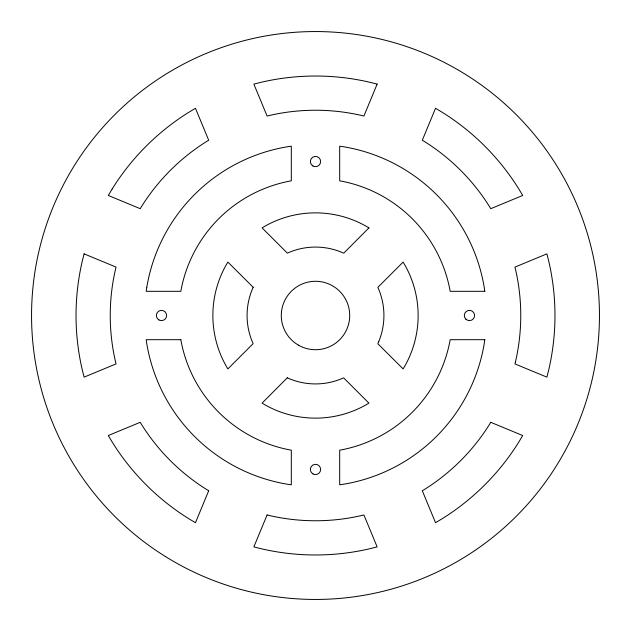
<?xml version="1.0" encoding="UTF-8"?>
<svg xmlns="http://www.w3.org/2000/svg" width="631" height="631" viewBox="0 0 631 631"><rect width="100%" height="100%" fill="white"/><g stroke="black" fill="none" stroke-linecap="round" stroke-linejoin="round"><path stroke-width="0.95" d="M146.731 287.633L146.187 291.309L180.829 291.309L181.286 288.801A136.84 136.84 0 0 1 288.801 181.286L291.309 180.829L291.309 146.187L287.633 146.731A171.056 171.056 0 0 0 146.731 287.633M484.813 339.691L484.269 343.367A171.056 171.056 0 0 1 343.367 484.269L339.691 484.813L339.691 450.171L342.199 449.714A136.84 136.84 0 0 0 449.714 342.199L450.171 339.691L484.813 339.691M84.097 253.859L82.282 261.124A239.472 239.472 0 0 0 82.282 369.876L84.097 377.141L116.049 363.906L115.599 362.107A205.264 205.264 0 0 1 115.599 268.893L116.049 267.094L84.097 253.859M515.401 362.107L514.951 363.906L546.903 377.141L548.718 369.876A239.472 239.472 0 0 0 548.718 261.124L546.903 253.859L514.951 267.094L515.401 268.893A205.264 205.264 0 0 1 515.401 362.107M208.695 490.76L195.46 522.713L189.04 518.863A239.472 239.472 0 0 1 112.137 441.96L108.287 435.54L140.24 422.305L141.186 423.89A205.264 205.264 0 0 0 207.11 489.814L208.695 490.76M377.141 84.097L363.906 116.049L362.107 115.599A205.264 205.264 0 0 0 268.893 115.599L267.094 116.049L253.859 84.097L261.124 82.282A239.472 239.472 0 0 1 369.876 82.282L377.141 84.097M267.094 514.951L253.859 546.903L261.124 548.718A239.472 239.472 0 0 0 369.876 548.718L377.141 546.903L363.906 514.951L362.107 515.401A205.264 205.264 0 0 1 268.893 515.401L267.094 514.951M435.54 108.287L422.305 140.24L423.89 141.186A205.264 205.264 0 0 1 489.814 207.11L490.76 208.695L522.713 195.46L518.863 189.04A239.472 239.472 0 0 0 441.96 112.137L435.54 108.287M253.173 287.263L252.282 289.321A68.424 68.424 0 0 0 252.29 341.686L253.141 343.65L227.878 368.914L226.616 366.816A102.632 102.632 0 0 1 226.616 264.184L227.878 262.086L253.173 287.263M378.718 341.679L377.827 343.737L403.122 368.914L404.384 366.816A102.632 102.632 0 0 0 404.384 264.184L403.122 262.086L377.859 287.35L378.71 289.313A68.424 68.424 0 0 1 378.718 341.679M112.137 189.04L108.287 195.46L140.24 208.695L141.186 207.11A205.264 205.264 0 0 1 207.11 141.186L208.695 140.24L195.46 108.287L189.04 112.137A239.472 239.472 0 0 0 112.137 189.04M490.76 422.305L489.814 423.89A205.264 205.264 0 0 1 423.89 489.814L422.305 490.76L435.54 522.713L441.96 518.863A239.472 239.472 0 0 0 518.863 441.96L522.713 435.54L490.76 422.305M368.914 227.878L343.737 253.173L341.679 252.282A68.424 68.424 0 0 0 289.313 252.29L287.35 253.141L262.086 227.878L264.184 226.616A102.632 102.632 0 0 1 366.816 226.616L368.914 227.878M287.263 377.827L262.086 403.122L264.184 404.384A102.632 102.632 0 0 0 366.816 404.384L368.914 403.122L343.65 377.859L341.686 378.71A68.424 68.424 0 0 1 289.321 378.718L287.263 377.827M484.813 291.309L450.171 291.309L449.714 288.801A136.84 136.84 0 0 0 342.199 181.286L339.691 180.829L339.691 146.187L343.367 146.731A171.056 171.056 0 0 1 484.269 287.633L484.813 291.309M180.829 339.691L146.187 339.691L146.731 343.367A171.056 171.056 0 0 0 287.633 484.269L291.309 484.813L291.309 450.171L288.801 449.714A136.84 136.84 0 0 1 181.286 342.199L180.829 339.691M165.559 556.629A283.95 283.95 0 0 0 599.3 324.791A283.95 283.95 0 0 0 181.649 65.08A283.95 283.95 0 0 0 165.559 556.629M312.937 473.897A5.135 5.135 0 0 0 320.635 469.448A5.135 5.135 0 0 0 312.937 465.008A5.135 5.135 0 0 0 312.937 473.897M312.937 165.992A5.135 5.135 0 0 0 320.635 161.552A5.135 5.135 0 0 0 312.937 157.103A5.135 5.135 0 0 0 312.937 165.992M465.82 319.12A5.135 5.135 0 0 0 474.409 316.817A5.135 5.135 0 0 0 468.123 310.531A5.135 5.135 0 0 0 465.82 319.12M298.392 345.125A34.208 34.208 0 0 0 349.708 315.5A34.208 34.208 0 0 0 298.392 285.875A34.208 34.208 0 0 0 298.392 345.125M158.909 319.941A5.135 5.135 0 0 0 166.608 315.5A5.135 5.135 0 0 0 158.909 311.059A5.135 5.135 0 0 0 158.909 319.941"/></g></svg>
